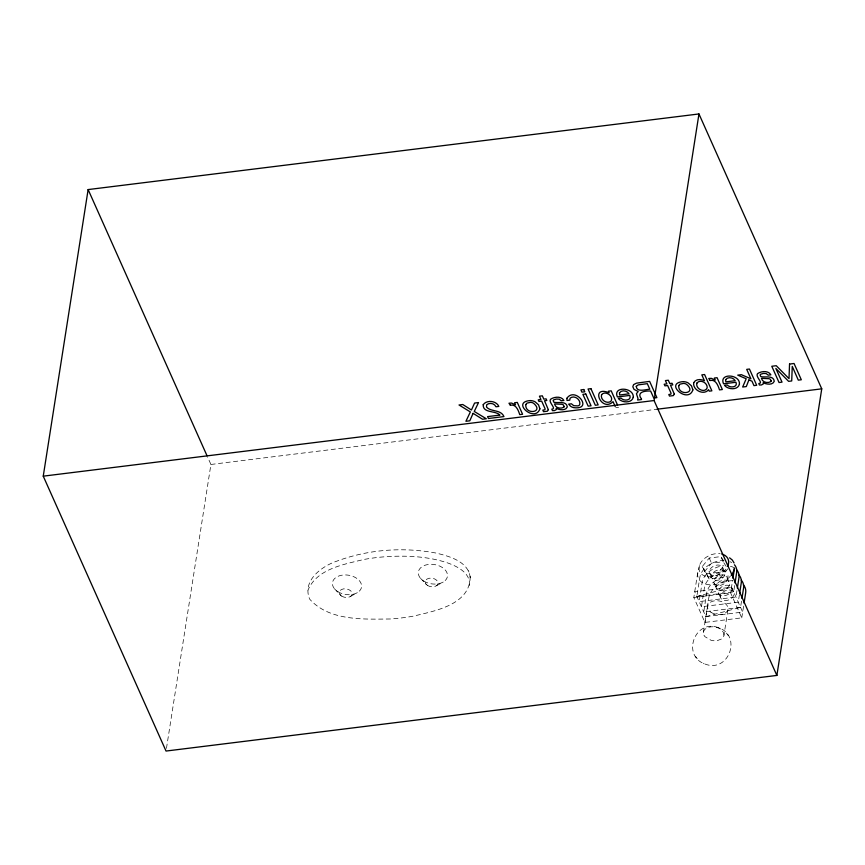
<?xml version="1.0" encoding="UTF-8"?>
<svg xmlns="http://www.w3.org/2000/svg" width="865" height="865" viewBox="0 0 865 865"><rect width="100%" height="100%" fill="white"/><g stroke="black" fill="none" stroke-linecap="round" stroke-linejoin="round"><path stroke-width="0.65" stroke-dasharray="4.33 3.24" d="M724.005 635.18L723.562 632.553L720.859 629.385A10.402 6.909 8.9 0 0 711.246 626.811L708.824 627.222A10.402 6.909 8.9 0 0 704.921 636.672L711.019 640.262A10.402 6.909 8.9 0 0 717.399 640.587L721.594 638.954L723.832 636.034L728.049 609.079M699.45 565.559L697.601 574.382A19.398 13.321 -24.1 0 0 702.672 582.815L704.38 583.648A19.398 13.321 -24.1 0 0 731.163 575.236M470.236 577.777C468.7 561.363 448.957 556.119 435.69 552.995C403.09 546.929 368.598 549.405 337.447 560.931C322.115 565.851 301.788 580.631 309.67 599.142C329.273 621.038 363.235 619.264 390.245 618.983A155.365 103.151 8.9 0 0 413.654 616.085C434.836 610.917 469.782 604.862 470.182 577.139M469.295 585.529C471.068 573.117 457.25 566.348 447.519 562.888C428.143 556.39 407.35 555.438 387.088 556.617A155.365 103.151 8.9 0 0 363.678 559.514C343.773 564.413 316.85 568.9 308.037 590.071M697.731 572.619L693.817 597.499L704.943 622.411L741.759 617.848L730.633 592.947L732.525 580.793M166.458 748.376L210.919 464.462L207.611 457.066M734.645 585.519L733.65 591.898L696.833 596.45L699.828 577.323A19.408 13.332 -24.1 0 1 723.886 560.531M704.943 622.411L708.846 597.51A19.408 13.332 -24.1 0 1 732.904 580.718M736.948 590.676L735.942 597.045L699.136 601.607L702.131 582.48A19.408 13.332 -24.1 0 1 723.929 565.742M739.445 594.547L738.245 602.202L701.439 606.754L704.434 587.638A19.408 13.332 -24.1 0 1 726.232 570.9M705.851 616.637L742.657 612.074L731.53 587.173L694.725 591.725L705.851 616.637L740.548 607.349L741.748 599.705M741.759 617.848L743.857 604.43M703.396 632.369L707.538 606.279M727.779 568.878L720.718 577.474L709.062 578.912L702.175 566.629L709.235 558.044L720.891 556.595L723.518 560.682M704.467 571.765L711.527 563.18L723.183 561.731L720.891 556.595M702.175 566.629L706.77 573.776L718.426 572.327L724.697 564.694M350.455 596.461L357.321 592.676M436.338 585.821L443.204 582.037M696.833 596.45L731.53 587.173M615.739 407.718L618.594 407.372M210.919 464.462L656.989 409.232M693.817 597.499L730.633 592.947M740.548 607.349L703.742 611.912L706.737 592.784A19.408 13.332 -24.1 0 1 728.535 576.047M718.188 627.579C694.703 618.799 681.22 656.308 705.429 664.19C728.903 672.97 742.397 635.461 718.188 627.579L718.664 627.774M719.572 628.152L720.253 628.423M703.364 663.347L704.034 663.617M420.541 578.339L426.629 584.783M334.658 588.968L340.734 595.423M728.254 635.58L726.395 633.083M695.352 656.189L696.293 657.454M696.357 657.541L697.222 658.698M723.843 562.758L727.13 567.862M468.257 570.522L468.96 572.035M722.707 567.613A7.115 4.887 -24.1 0 1 714.328 575.647A7.115 4.887 -24.1 0 1 711.344 567.71A7.115 4.887 -24.1 0 1 722.707 567.613L724.816 572.338A7.115 4.887 -24.1 0 1 716.436 580.372A7.115 4.887 -24.1 0 1 713.463 572.435A7.115 4.887 -24.1 0 1 724.816 572.338M727.119 577.485A7.115 4.887 -24.1 0 1 718.739 585.529A7.115 4.887 -24.1 0 1 715.755 577.593A7.115 4.887 -24.1 0 1 727.119 577.485L729.411 582.642A7.115 4.887 -24.1 0 1 721.042 590.676A7.115 4.887 -24.1 0 1 718.058 582.74A7.115 4.887 -24.1 0 1 729.422 582.642M731.714 587.8A7.115 4.887 -24.1 0 1 723.345 595.834A7.115 4.887 -24.1 0 1 720.361 587.897A7.115 4.887 -24.1 0 1 731.714 587.8L733.834 592.514A7.115 4.887 -24.1 0 1 725.454 600.559A7.115 4.887 -24.1 0 1 722.47 592.622A7.115 4.887 -24.1 0 1 733.834 592.514M718.426 572.327L720.718 577.474M709.235 558.044L711.527 563.18M709.549 573.041L711.657 577.755M713.96 582.913L716.263 588.07M718.566 593.217L720.675 597.942M706.77 573.776L709.062 578.912M470.106 576.22L470.16 576.858M725.865 569.116A15.527 10.672 -24.1 0 1 705.937 576.35A15.527 10.672 -24.1 0 1 700.801 562.661A15.527 10.672 -24.1 0 1 720.091 553.708M729.995 561.72A19.408 13.332 -24.1 0 1 731.693 562.542M730.406 566.251A19.408 13.332 -24.1 0 1 733.996 567.699M337.966 591.746A14.694 9.753 8.9 0 0 361.451 587.497A14.694 9.753 8.9 0 0 341.632 575.236A14.694 9.753 8.9 0 0 337.966 591.746M423.85 581.107A14.694 9.753 8.9 0 0 447.346 576.869A14.694 9.753 8.9 0 0 427.526 564.596A14.694 9.753 8.9 0 0 423.85 581.107M341.599 596.082A6.466 4.293 8.9 0 0 352.055 594.417A6.466 4.293 8.9 0 0 343.513 588.87A6.466 4.293 8.9 0 0 341.599 596.082M427.483 585.443A6.466 4.293 8.9 0 0 437.939 583.778A6.466 4.293 8.9 0 0 429.397 578.231A6.466 4.293 8.9 0 0 427.483 585.443M710.987 612.279A10.358 6.877 8.9 0 0 727.865 609.922A10.358 6.877 8.9 0 0 714.512 600.829A10.358 6.877 8.9 0 0 710.987 612.279"/><path stroke-width="1.3" d="M732.925 578.252L734.515 568.056A19.398 13.321 -24.1 0 1 731.163 575.236M43.25 476.161L88.133 189.576L698.963 113.953L821.75 388.839L776.867 675.424L166.037 751.047L43.25 476.161L654.081 400.538L776.867 675.424M654.081 400.538L698.963 113.953M735.045 582.967L736.645 572.771A19.408 13.332 -24.1 0 0 734.45 564.769M737.348 588.124L738.937 577.917A19.408 13.332 -24.1 0 0 736.742 569.927M739.651 593.271L741.24 583.075A19.408 13.332 -24.1 0 0 739.045 575.084M741.954 598.429L743.543 588.232A19.408 13.332 -24.1 0 0 741.348 580.231M744.062 603.154L745.652 592.957A19.408 13.332 -24.1 0 0 743.457 584.956M656.989 409.232L821.75 388.839M729.595 557.838L732.341 560.066L734.071 562.942M617.534 405.015L611.209 390.85L608.441 391.185L609.144 392.764C589.562 384.903 601.467 412.951 613.036 401.674L615.199 406.507M88.133 189.576L207.059 455.833M721.724 554.033A15.527 10.672 -24.1 0 1 727.649 566.272M556.336 408.431L556.336 409.588L554.519 410.583L552.476 410.626L551.816 409.156C557.071 408.972 548.161 402.366 550.508 399.316C554.173 396.689 561.353 395.889 563.915 400.463L561.266 400.787L559.255 399.187L556.422 399.046L553.665 399.868L553.157 400.56L553.827 402.214C557.893 403.404 566.543 400.495 567.321 406.907C565.624 411.016 559.568 409.945 556.336 408.431M763.298 382.817L763.298 383.963L761.492 384.957L759.438 385.001L758.778 383.53C764.033 383.357 755.123 376.74 757.47 373.702C761.135 371.063 768.315 370.263 770.877 374.837L768.228 375.172L766.217 373.572L763.395 373.421L760.627 374.253L760.119 374.945L760.789 376.589C764.855 377.778 773.515 374.88 774.283 381.281C772.586 385.401 766.531 384.33 763.298 382.817M641.473 398.981L641.462 399.554L637.602 400.03L638.002 398.549L636.435 393.694L638.186 391.521L633.991 389.347L632.812 386.731L633.591 384.611L636.51 383.152L649.626 381.389L656.892 397.641L653.745 398.03L650.631 391.056C645.409 390.677 635.937 391.856 641.473 398.981M525.833 404.561C524.677 415.254 544.518 412.616 533.662 403.328A4.087 2.714 8.9 0 0 530.505 402.344L526.926 403.122L525.833 404.561M678.809 385.617C677.652 396.321 697.493 393.672 686.637 384.395A4.087 2.714 8.9 0 0 683.48 383.4L679.901 384.19L678.809 385.617M566.824 398.343L567.008 400.463L569.776 400.127L570.111 398.16C574.241 394.732 580.923 399.489 579.755 404.474A3.687 2.444 8.9 0 1 577.961 405.901L573.765 405.696L571.408 403.793L568.651 404.139L570.392 406.074A6.131 4.066 8.9 0 0 573.787 407.642C593.941 410.183 575.398 385.92 566.824 398.343M789.54 364.068L789.01 378.632L776.251 365.711L771.785 366.263L779.051 382.525L782.036 382.146L775.851 368.447L788.599 381.335L791.713 380.957L792.264 366.414L798.309 380.135L801.314 379.767L794.048 363.505L789.54 364.068M636.262 386.341C636.662 392.84 646.177 389.272 649.81 389.218L647.323 383.671L638.229 384.882L636.262 386.341M619.491 392.84L619.61 395.002L629.017 393.845C627.32 390.634 621.557 389.531 619.491 392.84M725.67 379.692L725.789 381.865L735.196 380.697C733.498 377.486 727.725 376.383 725.67 379.692M693.698 382.752C692.476 390.115 704.034 395.856 708.576 389.639L709.246 391.164L711.873 390.839L704.586 374.523L701.818 374.869L704.456 380.762C701.137 378.957 695.536 378.87 693.698 382.752M539.901 408.788C535.111 423.234 510.631 401.976 530.18 400.571A7.374 4.898 8.9 0 1 535.003 401.728L538.527 404.82L539.901 408.788M692.876 389.856C688.086 404.301 663.606 383.044 683.155 381.638A7.374 4.898 8.9 0 1 687.978 382.795L691.503 385.877L692.876 389.856M696.93 383.022C695.028 388.634 704.705 393.672 707.17 387.888C707.732 382.773 700.218 378.902 696.93 383.022M548.324 409.664L547.361 411.21L543.512 411.675L542.82 410.107L544.874 409.761L545.112 408.853L541.652 401.111L538.949 401.447L538.225 399.825L540.928 399.489L539.446 396.181L542.323 395.824L543.804 399.133L546.096 398.851L546.821 400.473L544.528 400.765L548.324 409.664M674.289 394.072L673.327 395.619L669.488 396.084L668.786 394.516L670.851 394.159L671.078 393.261L667.629 385.52L664.926 385.855L664.19 384.233L666.893 383.898L665.423 380.589L668.299 380.232L669.78 383.541L672.073 383.26L672.797 384.882L670.505 385.163L674.289 394.072M633.266 397.273C631.742 403.598 621.74 402.841 618.324 398.495L621.124 398.149C623.535 401.295 631.915 400.744 629.796 395.413L617.383 396.949C612.463 385.855 634.077 387.271 633.266 397.273M739.445 384.125C737.921 390.45 727.919 389.693 724.502 385.347L727.303 385.001C729.714 388.147 738.094 387.596 735.974 382.265L723.562 383.8C718.642 372.718 740.256 374.134 739.445 384.125M483.211 404.712C482.702 413.394 495.58 410.356 499.938 415.081L487.579 416.616L488.422 418.498L503.96 416.573C500.846 409.264 491.082 412.183 486.508 407.058L486.714 404.712C489.525 402.42 494.531 403.22 495.948 406.777L498.835 406.42C496.413 400.69 486.627 399.63 483.211 404.712M601.586 394.689C600.094 399.576 606.484 404.269 610.787 401.447C614.464 396.667 605.446 389.877 601.586 394.689M748.906 379.94L746.29 386.579L742.657 387.023L746.192 378.762L737.726 375.129L741.359 374.675L750.917 378.805L746.7 369.366L749.436 369.031L756.691 385.282L753.956 385.628L751.977 381.173L748.906 379.94M473.09 413.34L469.814 420.801L465.911 421.287L470.355 411.935L459.023 404.982L462.775 404.517L471.436 410.01L474.582 403.058L478.518 402.571L474.258 411.459L486.303 418.757L482.508 419.233L473.09 413.34M564.207 406.604L563.785 407.274C560.628 409.134 555.319 407.977 554.487 403.955L562.034 404.301L563.32 404.863L564.207 406.604M771.169 380.978L770.758 381.66C767.59 383.509 762.281 382.352 761.449 378.329L768.996 378.686L770.283 379.238L771.169 380.978M510.35 405.231L508.955 403.22L511.539 403.068L515.497 404.798L514.589 402.755L517.292 402.42L522.59 414.27L519.735 414.616C518.405 410.443 515.983 403.804 510.35 405.231M710.122 380.492L708.727 378.492L711.311 378.34L715.269 380.07L714.36 378.016L717.063 377.681L722.362 389.542L719.507 389.888C718.177 385.714 715.755 379.075 710.122 380.492M583.799 389.531L580.902 389.888L581.907 392.148L584.805 391.791L583.799 389.531M590.914 388.655L588.059 389.001L595.325 405.263L598.169 404.907L590.914 388.655M585.789 393.997L582.891 394.354L588.168 406.15L591.054 405.793L585.789 393.997"/></g></svg>
